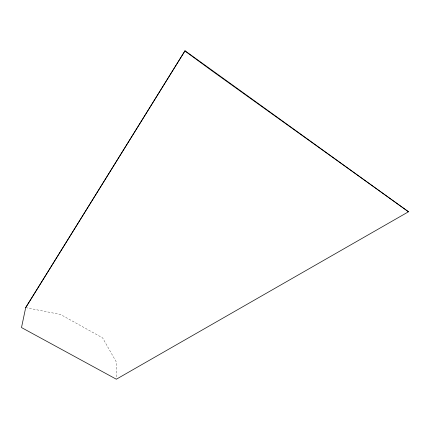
<?xml version="1.0" encoding="UTF-8"?>
<svg xmlns="http://www.w3.org/2000/svg" width="430" height="430" viewBox="0 0 430 430"><rect width="100%" height="100%" fill="white"/><g stroke="black" fill="none" stroke-linecap="round" stroke-linejoin="round"><path stroke-width="0.32" stroke-dasharray="2.15 1.61" d="M25.698 307.606L60.608 314.507L102.593 337.873L116.234 361.856L116.337 378.545"/><path stroke-width="0.64" d="M25.698 307.606L185.018 50.783L408.5 211.77L116.342 379.217L21.5 327.552L25.698 307.606L185.018 50.783M408.5 211.77L211.743 70.654L185.013 51.079"/></g></svg>
